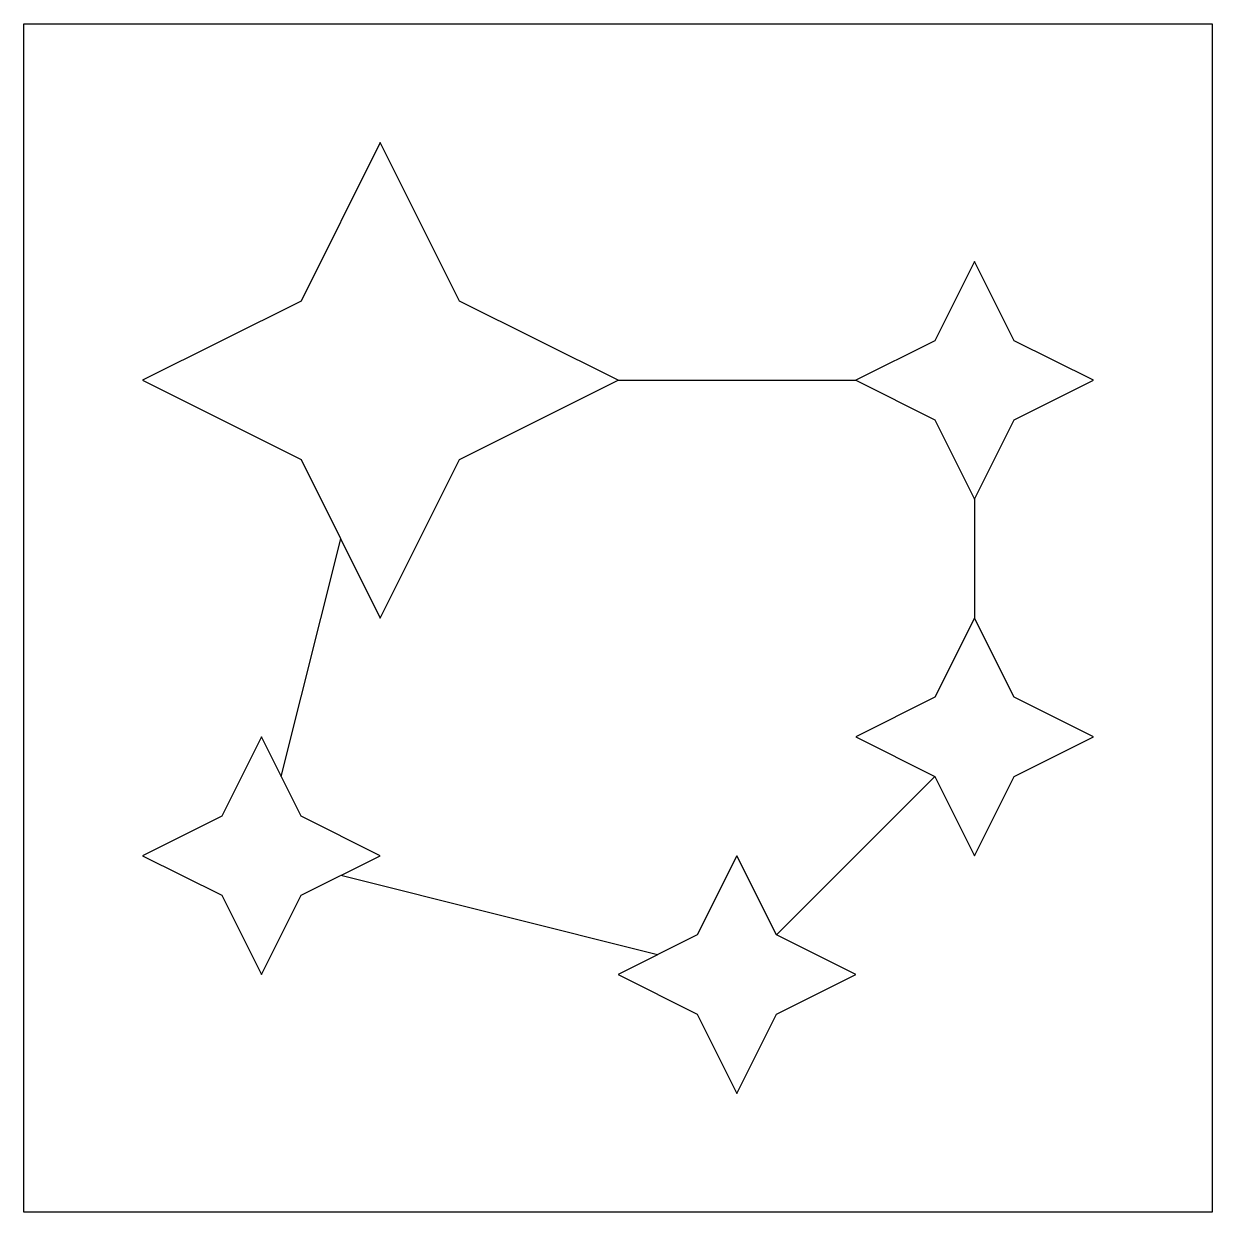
# Model space of a CAD drawing. Header units: millimetres. Extents: x -10 to 0, y 0 to 10.
import ezdxf

# ---------------------------------------------------------------- set-up
doc = ezdxf.new("R2010")
doc.units = ezdxf.units.MM
doc.linetypes.add('DASHED2', pattern=[9.525, 6.35, -3.175])
doc.layers.get('0').update_dxf_attribs({"lineweight": 25, "true_color": 0xffffff})

msp = doc.modelspace()

# ---------------------------------------------------------------- linework, layer by layer
at = {"color": 7, "true_color": 0xffffff}
for p, q in [((-10, 10), (0, 10)), ((-10, 0), (-10, 10)), ((0, 10), (0, 0)), ((0, 0), (-10, 0))]:
    msp.add_line(p, q, dxfattribs=at)
for p, q in [((-7, 9), (-7.667, 7.667)), ((-6.333, 7.667), (-7, 9)), ((-2, 8), (-2.333, 7.333)), ((-1.667, 7.333), (-2, 8)), ((-7.667, 7.667), (-9, 7)), ((-5, 7), (-6.333, 7.667)), ((-2.333, 7.333), (-3, 7)), ((-1, 7), (-1.667, 7.333)), ((-9, 7), (-7.667, 6.333)), ((-6.333, 6.333), (-5, 7)), ((-3, 7), (-2.333, 6.667)), ((-1.667, 6.667), (-1, 7)), ((-2.333, 6.667), (-2, 6)), ((-2, 6), (-1.667, 6.667)), ((-7.667, 6.333), (-7, 5)), ((-7, 5), (-6.333, 6.333)), ((-2, 5), (-2.333, 4.333)), ((-1.667, 4.333), (-2, 5)), ((-2.333, 4.333), (-3, 4)), ((-1, 4), (-1.667, 4.333)), ((-8, 4), (-8.333, 3.333)), ((-7.667, 3.333), (-8, 4)), ((-3, 4), (-2.333, 3.667)), ((-1.667, 3.667), (-1, 4)), ((-2.333, 3.667), (-2, 3)), ((-2, 3), (-1.667, 3.667)), ((-8.333, 3.333), (-9, 3)), ((-7, 3), (-7.667, 3.333)), ((-9, 3), (-8.333, 2.667)), ((-7.667, 2.667), (-7, 3)), ((-4, 3), (-4.333, 2.333)), ((-3.667, 2.333), (-4, 3)), ((-8.333, 2.667), (-8, 2)), ((-8, 2), (-7.667, 2.667)), ((-4.333, 2.333), (-5, 2)), ((-3, 2), (-3.667, 2.333)), ((-5, 2), (-4.333, 1.667)), ((-3.667, 1.667), (-3, 2)), ((-4.333, 1.667), (-4, 1)), ((-4, 1), (-3.667, 1.667))]:
    msp.add_line(p, q)
at = {"linetype": 'DASHED2'}
for p, q in [((-5, 7), (-3, 7)), ((-2, 6), (-2, 5)), ((-7.833, 3.667), (-7.333, 5.667)), ((-2.333, 3.667), (-3.667, 2.333)), ((-4.667, 2.167), (-7.333, 2.833))]:
    msp.add_line(p, q, dxfattribs=at)

doc.saveas('drawing.dxf')
